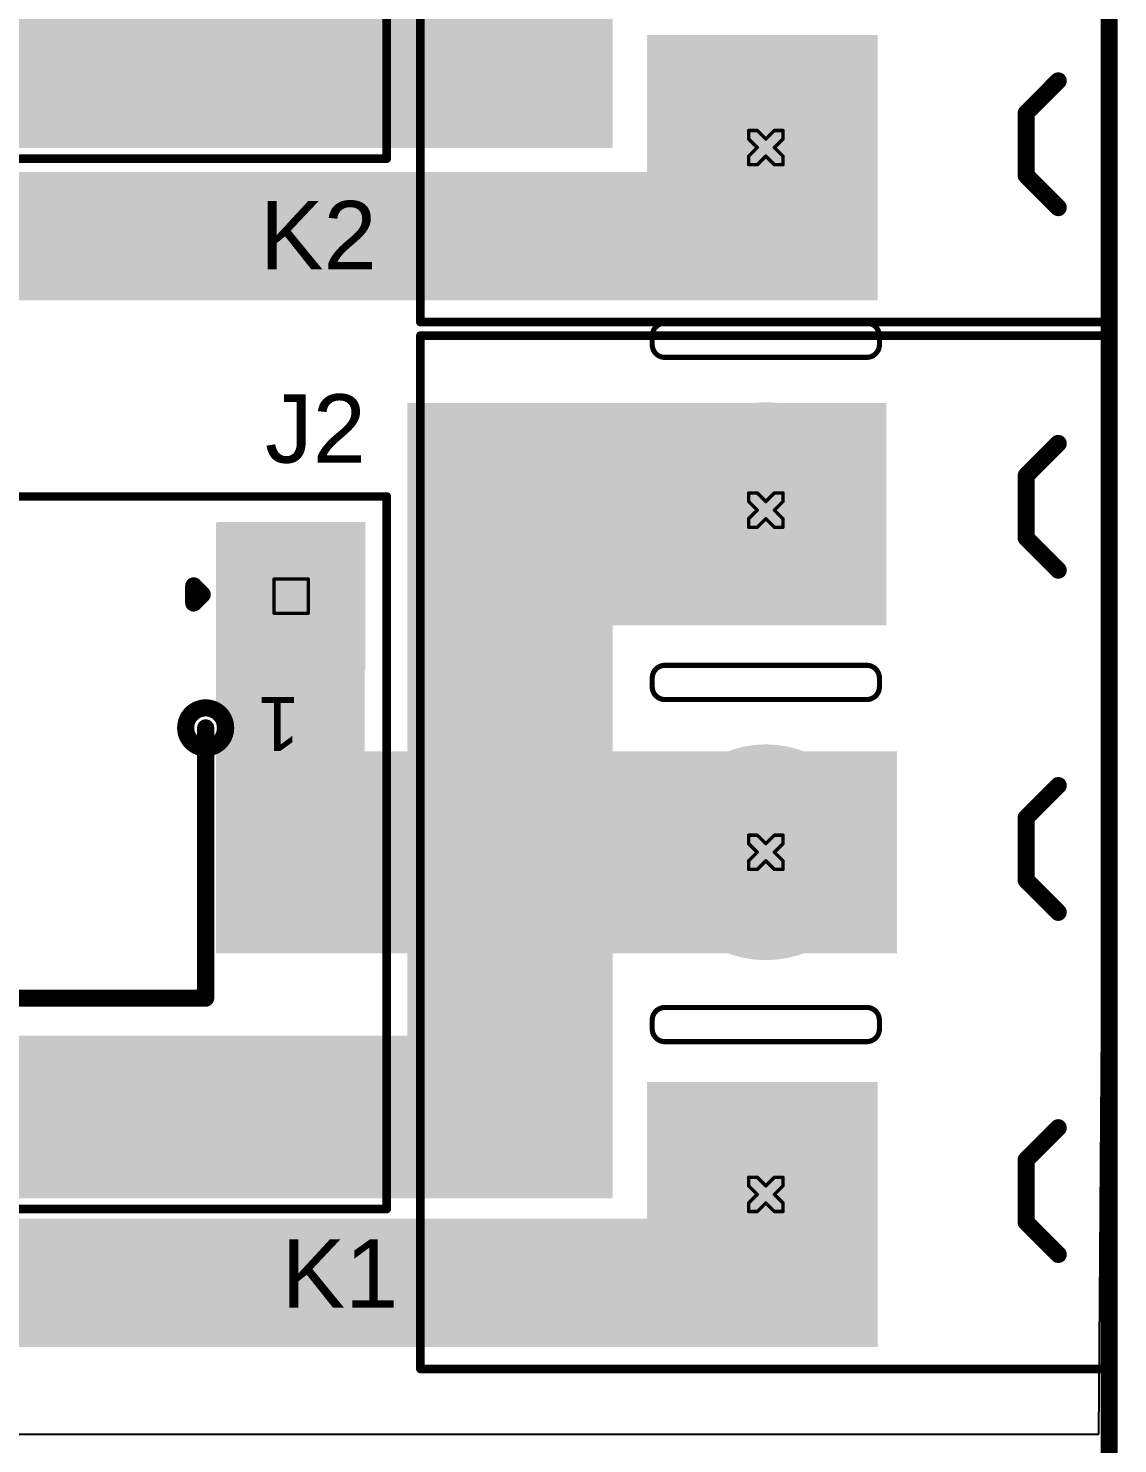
# Model space of a CAD drawing. Header units: inches. Extents: x -18 to 237, y -41 to 211.
# Drawn here: x 60.41 to 76.59, y 18.33 to 39.34 of the extents above; entities that cross this region are included whole.
import ezdxf

# ---------------------------------------------------------------- set-up
doc = ezdxf.new("R2010")
doc.units = ezdxf.units.IN
for name, color, linetype in [('Board Outline', 216, 'Continuous'), ('Bottom Layer', 5, 'Continuous'), ('Bottom Solder', 6, 'Continuous'), ('Drill Drawing', 1, 'Continuous'), ('Keep-Out Layer', 6, 'Continuous'), ('Multi-Layer', 9, 'Continuous'), ('Pad Holes', 156, 'Continuous'), ('Top Layer', 1, 'Continuous'), ('Top Overlay', 2, 'Continuous'), ('Top Solder', 216, 'Continuous')]:
    doc.layers.add(name, color=color, linetype=linetype)
doc.styles.add('Arial', font='', dxfattribs={"height": 0.2})
doc.styles.get('Arial').set_extended_font_data('Arial')

# ---------------------------------------------------------------- blocks, each defined once
blk = doc.blocks.new('DB128L_5_08_3P_BK_S_18')
at = {"layer": 'Bottom Layer'}
blk.add_hatch(color=5, dxfattribs=at).paths.add_polyline_path([(-3.58, 1.5), (-3.58, -1.5), (-6.58, -1.5), (-6.58, 1.5)])
h = blk.add_hatch(color=5, dxfattribs=at)
edge = h.paths.add_edge_path()
edge.add_arc((0, 0), 1.5, 0, 360)
h = blk.add_hatch(color=5, dxfattribs=at)
edge = h.paths.add_edge_path()
edge.add_arc((5.08, 0), 1.5, 0, 360)
at = {"layer": 'Bottom Solder'}
blk.add_hatch(color=6, dxfattribs=at).paths.add_polyline_path([(-3.478, 1.602), (-3.478, -1.602), (-6.682, -1.602), (-6.682, 1.602)])
h = blk.add_hatch(color=6, dxfattribs=at)
edge = h.paths.add_edge_path()
edge.add_arc((0, 0), 1.602, 0, 360)
h = blk.add_hatch(color=6, dxfattribs=at)
edge = h.paths.add_edge_path()
edge.add_arc((5.08, 0), 1.602, 0, 360)
at = {"layer": 'Multi-Layer'}
blk.add_hatch(color=9, dxfattribs=at).paths.add_polyline_path([(-3.58, 1.5), (-3.58, -1.5), (-6.58, -1.5), (-6.58, 1.5)])
h = blk.add_hatch(color=9, dxfattribs=at)
edge = h.paths.add_edge_path()
edge.add_arc((0, 0), 1.5, 0, 360)
h = blk.add_hatch(color=9, dxfattribs=at)
edge = h.paths.add_edge_path()
edge.add_arc((5.08, 0), 1.5, 0, 360)
at = {"layer": 'Pad Holes'}
h = blk.add_hatch(color=7, dxfattribs=at)
edge = h.paths.add_edge_path()
edge.add_arc((-5.08, 0), 0.8, 0, 360)
h = blk.add_hatch(color=7, dxfattribs=at)
edge = h.paths.add_edge_path()
edge.add_arc((0, 0), 0.8, 0, 360)
h = blk.add_hatch(color=7, dxfattribs=at)
edge = h.paths.add_edge_path()
edge.add_arc((5.08, 0), 0.8, 0, 360)
at = {"layer": 'Top Layer'}
blk.add_hatch(color=1, dxfattribs=at).paths.add_polyline_path([(-3.58, 1.5), (-3.58, -1.5), (-6.58, -1.5), (-6.58, 1.5)])
h = blk.add_hatch(color=1, dxfattribs=at)
edge = h.paths.add_edge_path()
edge.add_arc((0, 0), 1.5, 0, 360)
h = blk.add_hatch(color=1, dxfattribs=at)
edge = h.paths.add_edge_path()
edge.add_arc((5.08, 0), 1.5, 0, 360)
at = {"layer": 'Top Solder'}
blk.add_hatch(color=216, dxfattribs=at).paths.add_polyline_path([(-3.478, 1.602), (-3.478, -1.602), (-6.682, -1.602), (-6.682, 1.602)])
h = blk.add_hatch(color=216, dxfattribs=at)
edge = h.paths.add_edge_path()
edge.add_arc((0, 0), 1.602, 0, 360)
h = blk.add_hatch(color=216, dxfattribs=at)
edge = h.paths.add_edge_path()
edge.add_arc((5.08, 0), 1.602, 0, 360)
at = {"layer": 'Top Overlay'}
for points, const_width in [([(-7.671, 5.131), (-7.671, -5.08)], 0.127), ([(-7.671, 5.131), (7.671, 5.131)], 0.127), ([(7.671, 5.131), (7.671, -5.08)], 0.127), ([(-5.494, -3.867), (-5.971, -4.343)], 0.254), ([(-5.494, -3.867), (-4.566, -3.867)], 0.254), ([(-4.566, -3.867), (-4.089, -4.343)], 0.254), ([(-0.414, -3.867), (-0.891, -4.343)], 0.254), ([(-0.414, -3.867), (0.514, -3.867)], 0.254), ([(0.514, -3.867), (0.991, -4.343)], 0.254), ([(4.666, -3.867), (4.189, -4.343)], 0.254), ([(4.666, -3.867), (5.594, -3.867)], 0.254), ([(5.594, -3.867), (6.071, -4.343)], 0.254), ([(-7.671, -5.08), (7.671, -5.08)], 0.127)]:
    blk.add_lwpolyline(points, dxfattribs=dict(at, const_width=const_width))
for points, const_width in [([(-7.703, 5.131, 1), (-7.639, 5.131, 1)], 0.0635), ([(-7.703, 5.131, 1), (-7.639, 5.131, 1)], 0.0635), ([(7.639, 5.131, 1), (7.703, 5.131, 1)], 0.0635), ([(7.639, 5.131, 1), (7.703, 5.131, 1)], 0.0635), ([(-5.558, -3.867, 1), (-5.431, -3.867, 1)], 0.127), ([(-5.558, -3.867, 1), (-5.431, -3.867, 1)], 0.127), ([(-4.63, -3.867, 1), (-4.503, -3.867, 1)], 0.127), ([(-4.63, -3.867, 1), (-4.503, -3.867, 1)], 0.127), ([(-0.478, -3.867, 1), (-0.351, -3.867, 1)], 0.127), ([(-0.478, -3.867, 1), (-0.351, -3.867, 1)], 0.127), ([(0.45, -3.867, 1), (0.577, -3.867, 1)], 0.127), ([(0.45, -3.867, 1), (0.577, -3.867, 1)], 0.127), ([(4.602, -3.867, 1), (4.729, -3.867, 1)], 0.127), ([(4.602, -3.867, 1), (4.729, -3.867, 1)], 0.127), ([(5.53, -3.867, 1), (5.657, -3.867, 1)], 0.127), ([(5.53, -3.867, 1), (5.657, -3.867, 1)], 0.127), ([(-6.035, -4.343, 1), (-5.908, -4.343, 1)], 0.127), ([(-4.153, -4.343, 1), (-4.026, -4.343, 1)], 0.127), ([(-0.955, -4.343, 1), (-0.828, -4.343, 1)], 0.127), ([(0.927, -4.343, 1), (1.054, -4.343, 1)], 0.127), ([(4.125, -4.343, 1), (4.252, -4.343, 1)], 0.127), ([(6.007, -4.343, 1), (6.134, -4.343, 1)], 0.127), ([(-7.703, -5.08, 1), (-7.639, -5.08, 1)], 0.0635), ([(-7.703, -5.08, 1), (-7.639, -5.08, 1)], 0.0635), ([(7.639, -5.08, 1), (7.703, -5.08, 1)], 0.0635), ([(7.639, -5.08, 1), (7.703, -5.08, 1)], 0.0635)]:
    blk.add_lwpolyline(points, format="xyb", close=True, dxfattribs=dict(at, const_width=const_width))
blk = doc.blocks.new('J102K1CS33VDC_20_103')
at = {"layer": 'Bottom Layer'}
h = blk.add_hatch(color=5, dxfattribs=at)
edge = h.paths.add_edge_path()
edge.add_arc((10.16, 7.62), 1, 0, 360)
h = blk.add_hatch(color=5, dxfattribs=at)
edge = h.paths.add_edge_path()
edge.add_arc((12.7, 7.62), 1, 0, 360)
blk.add_hatch(color=5, dxfattribs=at).paths.add_polyline_path([(1, 1), (1, -1), (-1, -1), (-1, 1)])
h = blk.add_hatch(color=5, dxfattribs=at)
edge = h.paths.add_edge_path()
edge.add_arc((10.16, 0), 1, 0, 360)
h = blk.add_hatch(color=5, dxfattribs=at)
edge = h.paths.add_edge_path()
edge.add_arc((12.7, 0), 1, 0, 360)
at = {"layer": 'Bottom Solder'}
h = blk.add_hatch(color=6, dxfattribs=at)
edge = h.paths.add_edge_path()
edge.add_arc((10.16, 7.62), 1.102, 0, 360)
h = blk.add_hatch(color=6, dxfattribs=at)
edge = h.paths.add_edge_path()
edge.add_arc((12.7, 7.62), 1.102, 0, 360)
blk.add_hatch(color=6, dxfattribs=at).paths.add_polyline_path([(1.102, 1.102), (1.102, -1.102), (-1.102, -1.102), (-1.102, 1.102)])
h = blk.add_hatch(color=6, dxfattribs=at)
edge = h.paths.add_edge_path()
edge.add_arc((10.16, 0), 1.102, 0, 360)
h = blk.add_hatch(color=6, dxfattribs=at)
edge = h.paths.add_edge_path()
edge.add_arc((12.7, 0), 1.102, 0, 360)
at = {"layer": 'Multi-Layer'}
h = blk.add_hatch(color=9, dxfattribs=at)
edge = h.paths.add_edge_path()
edge.add_arc((10.16, 7.62), 1, 0, 360)
h = blk.add_hatch(color=9, dxfattribs=at)
edge = h.paths.add_edge_path()
edge.add_arc((12.7, 7.62), 1, 0, 360)
blk.add_hatch(color=9, dxfattribs=at).paths.add_polyline_path([(1, 1), (1, -1), (-1, -1), (-1, 1)])
h = blk.add_hatch(color=9, dxfattribs=at)
edge = h.paths.add_edge_path()
edge.add_arc((10.16, 0), 1, 0, 360)
h = blk.add_hatch(color=9, dxfattribs=at)
edge = h.paths.add_edge_path()
edge.add_arc((12.7, 0), 1, 0, 360)
at = {"layer": 'Pad Holes'}
h = blk.add_hatch(color=7, dxfattribs=at)
edge = h.paths.add_edge_path()
edge.add_arc((10.16, 7.62), 0.51, 0, 360)
h = blk.add_hatch(color=7, dxfattribs=at)
edge = h.paths.add_edge_path()
edge.add_arc((12.7, 7.62), 0.51, 0, 360)
h = blk.add_hatch(color=7, dxfattribs=at)
edge = h.paths.add_edge_path()
edge.add_arc((0, 0), 0.51, 0, 360)
h = blk.add_hatch(color=7, dxfattribs=at)
edge = h.paths.add_edge_path()
edge.add_arc((10.16, 0), 0.51, 0, 360)
h = blk.add_hatch(color=7, dxfattribs=at)
edge = h.paths.add_edge_path()
edge.add_arc((12.7, 0), 0.51, 0, 360)
at = {"layer": 'Top Layer'}
h = blk.add_hatch(color=1, dxfattribs=at)
edge = h.paths.add_edge_path()
edge.add_arc((10.16, 7.62), 1, 0, 360)
h = blk.add_hatch(color=1, dxfattribs=at)
edge = h.paths.add_edge_path()
edge.add_arc((12.7, 7.62), 1, 0, 360)
blk.add_hatch(color=1, dxfattribs=at).paths.add_polyline_path([(1, 1), (1, -1), (-1, -1), (-1, 1)])
h = blk.add_hatch(color=1, dxfattribs=at)
edge = h.paths.add_edge_path()
edge.add_arc((10.16, 0), 1, 0, 360)
h = blk.add_hatch(color=1, dxfattribs=at)
edge = h.paths.add_edge_path()
edge.add_arc((12.7, 0), 1, 0, 360)
at = {"layer": 'Top Solder'}
h = blk.add_hatch(color=216, dxfattribs=at)
edge = h.paths.add_edge_path()
edge.add_arc((10.16, 7.62), 1.102, 0, 360)
h = blk.add_hatch(color=216, dxfattribs=at)
edge = h.paths.add_edge_path()
edge.add_arc((12.7, 7.62), 1.102, 0, 360)
blk.add_hatch(color=216, dxfattribs=at).paths.add_polyline_path([(1.102, 1.102), (1.102, -1.102), (-1.102, -1.102), (-1.102, 1.102)])
h = blk.add_hatch(color=216, dxfattribs=at)
edge = h.paths.add_edge_path()
edge.add_arc((10.16, 0), 1.102, 0, 360)
h = blk.add_hatch(color=216, dxfattribs=at)
edge = h.paths.add_edge_path()
edge.add_arc((12.7, 0), 1.102, 0, 360)
at = {"layer": 'Top Overlay'}
for points, const_width in [([(14.12, 9.1), (-1.42, 9.1)], 0.127), ([(-1.42, 9.1), (-1.42, 3.81)], 0.127), ([(14.12, 9.1), (14.12, 3.81)], 0.127), ([(9.398, 5.969), (1.27, 5.969)], 0.254), ([(1.27, 5.969), (1.27, 1.956)], 0.254), ([(10.465, 4.902), (9.398, 5.969)], 0.254), ([(11.455, 6.121), (9.957, 6.121)], 0.254), ([(9.957, 6.121), (9.957, 5.817)], 0.254), ([(11.455, 6.121), (11.455, 5.461)], 0.254), ([(9.906, 4.547), (9.906, 3.835)], 0.254), ([(12.751, 4.521), (12.751, 3.835)], 0.254), ([(-1.42, 3.81), (-1.42, -1.48)], 0.127), ([(12.751, 3.835), (9.906, 3.835)], 0.254), ([(14.12, 3.81), (14.12, -1.48)], 0.127), ([(12.7, 2.261), (10.16, 2.261)], 0.254), ([(10.16, 2.261), (10.16, 1.753)], 0.254), ([(12.7, 2.261), (12.7, 1.753)], 0.254), ([(1.448, 0.102), (1.321, -0.025)], 0.254), ([(1.448, 0.102), (1.448, -0.152)], 0.254), ([(1.448, -0.152), (1.321, -0.025)], 0.254), ([(14.12, -1.48), (-1.42, -1.48)], 0.127)]:
    blk.add_lwpolyline(points, dxfattribs=dict(at, const_width=const_width))
for points, const_width in [([(-1.452, 9.1, 1), (-1.388, 9.1, 1)], 0.0635), ([(-1.452, 9.1, 1), (-1.388, 9.1, 1)], 0.0635), ([(14.088, 9.1, 1), (14.152, 9.1, 1)], 0.0635), ([(14.088, 9.1, 1), (14.152, 9.1, 1)], 0.0635), ([(1.206, 5.969, 1), (1.333, 5.969, 1)], 0.127), ([(1.206, 5.969, 1), (1.333, 5.969, 1)], 0.127), ([(9.334, 5.969, 1), (9.461, 5.969, 1)], 0.127), ([(9.334, 5.969, 1), (9.461, 5.969, 1)], 0.127), ([(9.893, 6.121, 1), (10.02, 6.121, 1)], 0.127), ([(9.893, 6.121, 1), (10.02, 6.121, 1)], 0.127), ([(11.392, 6.121, 1), (11.519, 6.121, 1)], 0.127), ([(11.392, 6.121, 1), (11.519, 6.121, 1)], 0.127), ([(9.893, 5.817, 1), (10.02, 5.817, 1)], 0.127), ([(11.753, 5.461, 1), (11.158, 5.461, 1)], 0.254), ([(11.095, 5.461, 1), (11.222, 5.461, 1)], 0.127), ([(11.392, 5.461, 1), (11.519, 5.461, 1)], 0.127), ([(11.689, 5.461, 1), (11.816, 5.461, 1)], 0.127), ([(10.203, 4.547, 1), (9.609, 4.547, 1)], 0.254), ([(10.401, 4.902, 1), (10.528, 4.902, 1)], 0.127), ([(13.048, 4.521, 1), (12.454, 4.521, 1)], 0.254), ([(9.545, 4.547, 1), (9.672, 4.547, 1)], 0.127), ([(9.842, 4.547, 1), (9.97, 4.547, 1)], 0.127), ([(10.14, 4.547, 1), (10.267, 4.547, 1)], 0.127), ([(12.39, 4.521, 1), (12.517, 4.521, 1)], 0.127), ([(12.687, 4.521, 1), (12.814, 4.521, 1)], 0.127), ([(12.985, 4.521, 1), (13.112, 4.521, 1)], 0.127), ([(-1.452, 3.81, 1), (-1.388, 3.81, 1)], 0.0635), ([(-1.452, 3.81, 1), (-1.388, 3.81, 1)], 0.0635), ([(9.842, 3.835, 1), (9.97, 3.835, 1)], 0.127), ([(9.842, 3.835, 1), (9.97, 3.835, 1)], 0.127), ([(12.687, 3.835, 1), (12.814, 3.835, 1)], 0.127), ([(12.687, 3.835, 1), (12.814, 3.835, 1)], 0.127), ([(14.088, 3.81, 1), (14.152, 3.81, 1)], 0.0635), ([(14.088, 3.81, 1), (14.152, 3.81, 1)], 0.0635), ([(1.567, 1.956, 1), (0.973, 1.956, 1)], 0.254), ([(10.097, 2.261, 1), (10.223, 2.261, 1)], 0.127), ([(10.097, 2.261, 1), (10.223, 2.261, 1)], 0.127), ([(12.636, 2.261, 1), (12.764, 2.261, 1)], 0.127), ([(12.636, 2.261, 1), (12.764, 2.261, 1)], 0.127), ([(10.457, 1.753, 1), (9.863, 1.753, 1)], 0.254), ([(12.997, 1.753, 1), (12.403, 1.753, 1)], 0.254), ([(0.909, 1.956, 1), (1.036, 1.956, 1)], 0.127), ([(1.206, 1.956, 1), (1.333, 1.956, 1)], 0.127), ([(1.504, 1.956, 1), (1.631, 1.956, 1)], 0.127), ([(9.799, 1.753, 1), (9.926, 1.753, 1)], 0.127), ([(10.097, 1.753, 1), (10.223, 1.753, 1)], 0.127), ([(10.394, 1.753, 1), (10.521, 1.753, 1)], 0.127), ([(12.339, 1.753, 1), (12.466, 1.753, 1)], 0.127), ([(12.636, 1.753, 1), (12.764, 1.753, 1)], 0.127), ([(12.934, 1.753, 1), (13.061, 1.753, 1)], 0.127), ([(1.384, 0.102, 1), (1.511, 0.102, 1)], 0.127), ([(1.384, 0.102, 1), (1.511, 0.102, 1)], 0.127), ([(1.257, -0.025, 1), (1.384, -0.025, 1)], 0.127), ([(1.257, -0.025, 1), (1.384, -0.025, 1)], 0.127), ([(1.384, -0.152, 1), (1.511, -0.152, 1)], 0.127), ([(1.384, -0.152, 1), (1.511, -0.152, 1)], 0.127), ([(-1.452, -1.48, 1), (-1.388, -1.48, 1)], 0.0635), ([(-1.452, -1.48, 1), (-1.388, -1.48, 1)], 0.0635), ([(14.088, -1.48, 1), (14.152, -1.48, 1)], 0.0635), ([(14.088, -1.48, 1), (14.152, -1.48, 1)], 0.0635)]:
    blk.add_lwpolyline(points, format="xyb", close=True, dxfattribs=dict(at, const_width=const_width))
at = {"layer": 'Top Overlay', "style": 'Arial'}
blk.add_text('1', height=0.8, dxfattribs=at).set_placement((-0.127, 1.499))
blk = doc.blocks.new('J102K1CS33VDC_20_104')
at = {"layer": 'Bottom Layer'}
h = blk.add_hatch(color=5, dxfattribs=at)
edge = h.paths.add_edge_path()
edge.add_arc((10.16, 7.62), 1, 0, 360)
h = blk.add_hatch(color=5, dxfattribs=at)
edge = h.paths.add_edge_path()
edge.add_arc((12.7, 7.62), 1, 0, 360)
blk.add_hatch(color=5, dxfattribs=at).paths.add_polyline_path([(1, 1), (1, -1), (-1, -1), (-1, 1)])
h = blk.add_hatch(color=5, dxfattribs=at)
edge = h.paths.add_edge_path()
edge.add_arc((10.16, 0), 1, 0, 360)
h = blk.add_hatch(color=5, dxfattribs=at)
edge = h.paths.add_edge_path()
edge.add_arc((12.7, 0), 1, 0, 360)
at = {"layer": 'Bottom Solder'}
h = blk.add_hatch(color=6, dxfattribs=at)
edge = h.paths.add_edge_path()
edge.add_arc((10.16, 7.62), 1.102, 0, 360)
h = blk.add_hatch(color=6, dxfattribs=at)
edge = h.paths.add_edge_path()
edge.add_arc((12.7, 7.62), 1.102, 0, 360)
blk.add_hatch(color=6, dxfattribs=at).paths.add_polyline_path([(1.102, 1.102), (1.102, -1.102), (-1.102, -1.102), (-1.102, 1.102)])
h = blk.add_hatch(color=6, dxfattribs=at)
edge = h.paths.add_edge_path()
edge.add_arc((10.16, 0), 1.102, 0, 360)
h = blk.add_hatch(color=6, dxfattribs=at)
edge = h.paths.add_edge_path()
edge.add_arc((12.7, 0), 1.102, 0, 360)
at = {"layer": 'Multi-Layer'}
h = blk.add_hatch(color=9, dxfattribs=at)
edge = h.paths.add_edge_path()
edge.add_arc((10.16, 7.62), 1, 0, 360)
h = blk.add_hatch(color=9, dxfattribs=at)
edge = h.paths.add_edge_path()
edge.add_arc((12.7, 7.62), 1, 0, 360)
blk.add_hatch(color=9, dxfattribs=at).paths.add_polyline_path([(1, 1), (1, -1), (-1, -1), (-1, 1)])
h = blk.add_hatch(color=9, dxfattribs=at)
edge = h.paths.add_edge_path()
edge.add_arc((10.16, 0), 1, 0, 360)
h = blk.add_hatch(color=9, dxfattribs=at)
edge = h.paths.add_edge_path()
edge.add_arc((12.7, 0), 1, 0, 360)
at = {"layer": 'Pad Holes'}
h = blk.add_hatch(color=7, dxfattribs=at)
edge = h.paths.add_edge_path()
edge.add_arc((10.16, 7.62), 0.51, 0, 360)
h = blk.add_hatch(color=7, dxfattribs=at)
edge = h.paths.add_edge_path()
edge.add_arc((12.7, 7.62), 0.51, 0, 360)
h = blk.add_hatch(color=7, dxfattribs=at)
edge = h.paths.add_edge_path()
edge.add_arc((0, 0), 0.51, 0, 360)
h = blk.add_hatch(color=7, dxfattribs=at)
edge = h.paths.add_edge_path()
edge.add_arc((10.16, 0), 0.51, 0, 360)
h = blk.add_hatch(color=7, dxfattribs=at)
edge = h.paths.add_edge_path()
edge.add_arc((12.7, 0), 0.51, 0, 360)
at = {"layer": 'Top Layer'}
h = blk.add_hatch(color=1, dxfattribs=at)
edge = h.paths.add_edge_path()
edge.add_arc((10.16, 7.62), 1, 0, 360)
h = blk.add_hatch(color=1, dxfattribs=at)
edge = h.paths.add_edge_path()
edge.add_arc((12.7, 7.62), 1, 0, 360)
blk.add_hatch(color=1, dxfattribs=at).paths.add_polyline_path([(1, 1), (1, -1), (-1, -1), (-1, 1)])
h = blk.add_hatch(color=1, dxfattribs=at)
edge = h.paths.add_edge_path()
edge.add_arc((10.16, 0), 1, 0, 360)
h = blk.add_hatch(color=1, dxfattribs=at)
edge = h.paths.add_edge_path()
edge.add_arc((12.7, 0), 1, 0, 360)
at = {"layer": 'Top Solder'}
h = blk.add_hatch(color=216, dxfattribs=at)
edge = h.paths.add_edge_path()
edge.add_arc((10.16, 7.62), 1.102, 0, 360)
h = blk.add_hatch(color=216, dxfattribs=at)
edge = h.paths.add_edge_path()
edge.add_arc((12.7, 7.62), 1.102, 0, 360)
blk.add_hatch(color=216, dxfattribs=at).paths.add_polyline_path([(1.102, 1.102), (1.102, -1.102), (-1.102, -1.102), (-1.102, 1.102)])
h = blk.add_hatch(color=216, dxfattribs=at)
edge = h.paths.add_edge_path()
edge.add_arc((10.16, 0), 1.102, 0, 360)
h = blk.add_hatch(color=216, dxfattribs=at)
edge = h.paths.add_edge_path()
edge.add_arc((12.7, 0), 1.102, 0, 360)
at = {"layer": 'Top Overlay'}
for points, const_width in [([(-1.42, 9.1), (-1.42, 3.81)], 0.127), ([(14.12, 9.1), (-1.42, 9.1)], 0.127), ([(14.12, 9.1), (14.12, 3.81)], 0.127), ([(1.27, 5.969), (1.27, 1.956)], 0.254), ([(9.398, 5.969), (1.27, 5.969)], 0.254), ([(10.465, 4.902), (9.398, 5.969)], 0.254), ([(9.957, 6.121), (9.957, 5.817)], 0.254), ([(11.455, 6.121), (9.957, 6.121)], 0.254), ([(11.455, 6.121), (11.455, 5.461)], 0.254), ([(9.906, 4.547), (9.906, 3.835)], 0.254), ([(12.751, 4.521), (12.751, 3.835)], 0.254), ([(-1.42, 3.81), (-1.42, -1.48)], 0.127), ([(12.751, 3.835), (9.906, 3.835)], 0.254), ([(14.12, 3.81), (14.12, -1.48)], 0.127), ([(10.16, 2.261), (10.16, 1.753)], 0.254), ([(12.7, 2.261), (10.16, 2.261)], 0.254), ([(12.7, 2.261), (12.7, 1.753)], 0.254), ([(1.448, 0.102), (1.321, -0.025)], 0.254), ([(1.448, 0.102), (1.448, -0.152)], 0.254), ([(1.448, -0.152), (1.321, -0.025)], 0.254), ([(14.12, -1.48), (-1.42, -1.48)], 0.127)]:
    blk.add_lwpolyline(points, dxfattribs=dict(at, const_width=const_width))
for points, const_width in [([(-1.452, 9.1, 1), (-1.388, 9.1, 1)], 0.0635), ([(-1.452, 9.1, 1), (-1.388, 9.1, 1)], 0.0635), ([(14.088, 9.1, 1), (14.152, 9.1, 1)], 0.0635), ([(14.088, 9.1, 1), (14.152, 9.1, 1)], 0.0635), ([(1.206, 5.969, 1), (1.333, 5.969, 1)], 0.127), ([(1.206, 5.969, 1), (1.333, 5.969, 1)], 0.127), ([(9.334, 5.969, 1), (9.461, 5.969, 1)], 0.127), ([(9.334, 5.969, 1), (9.461, 5.969, 1)], 0.127), ([(9.893, 6.121, 1), (10.02, 6.121, 1)], 0.127), ([(9.893, 6.121, 1), (10.02, 6.121, 1)], 0.127), ([(11.392, 6.121, 1), (11.519, 6.121, 1)], 0.127), ([(11.392, 6.121, 1), (11.519, 6.121, 1)], 0.127), ([(9.893, 5.817, 1), (10.02, 5.817, 1)], 0.127), ([(11.753, 5.461, 1), (11.158, 5.461, 1)], 0.254), ([(11.095, 5.461, 1), (11.222, 5.461, 1)], 0.127), ([(11.392, 5.461, 1), (11.519, 5.461, 1)], 0.127), ([(11.689, 5.461, 1), (11.816, 5.461, 1)], 0.127), ([(10.203, 4.547, 1), (9.609, 4.547, 1)], 0.254), ([(10.401, 4.902, 1), (10.528, 4.902, 1)], 0.127), ([(13.048, 4.521, 1), (12.454, 4.521, 1)], 0.254), ([(9.545, 4.547, 1), (9.672, 4.547, 1)], 0.127), ([(9.842, 4.547, 1), (9.97, 4.547, 1)], 0.127), ([(10.14, 4.547, 1), (10.267, 4.547, 1)], 0.127), ([(12.39, 4.521, 1), (12.517, 4.521, 1)], 0.127), ([(12.687, 4.521, 1), (12.814, 4.521, 1)], 0.127), ([(12.985, 4.521, 1), (13.112, 4.521, 1)], 0.127), ([(-1.452, 3.81, 1), (-1.388, 3.81, 1)], 0.0635), ([(-1.452, 3.81, 1), (-1.388, 3.81, 1)], 0.0635), ([(9.842, 3.835, 1), (9.97, 3.835, 1)], 0.127), ([(9.842, 3.835, 1), (9.97, 3.835, 1)], 0.127), ([(12.687, 3.835, 1), (12.814, 3.835, 1)], 0.127), ([(12.687, 3.835, 1), (12.814, 3.835, 1)], 0.127), ([(14.088, 3.81, 1), (14.152, 3.81, 1)], 0.0635), ([(14.088, 3.81, 1), (14.152, 3.81, 1)], 0.0635), ([(1.567, 1.956, 1), (0.973, 1.956, 1)], 0.254), ([(10.097, 2.261, 1), (10.223, 2.261, 1)], 0.127), ([(10.097, 2.261, 1), (10.223, 2.261, 1)], 0.127), ([(12.636, 2.261, 1), (12.764, 2.261, 1)], 0.127), ([(12.636, 2.261, 1), (12.764, 2.261, 1)], 0.127), ([(10.457, 1.753, 1), (9.863, 1.753, 1)], 0.254), ([(12.997, 1.753, 1), (12.403, 1.753, 1)], 0.254), ([(0.909, 1.956, 1), (1.036, 1.956, 1)], 0.127), ([(1.206, 1.956, 1), (1.333, 1.956, 1)], 0.127), ([(1.504, 1.956, 1), (1.631, 1.956, 1)], 0.127), ([(9.799, 1.753, 1), (9.926, 1.753, 1)], 0.127), ([(10.097, 1.753, 1), (10.223, 1.753, 1)], 0.127), ([(10.394, 1.753, 1), (10.521, 1.753, 1)], 0.127), ([(12.339, 1.753, 1), (12.466, 1.753, 1)], 0.127), ([(12.636, 1.753, 1), (12.764, 1.753, 1)], 0.127), ([(12.934, 1.753, 1), (13.061, 1.753, 1)], 0.127), ([(1.384, 0.102, 1), (1.511, 0.102, 1)], 0.127), ([(1.384, 0.102, 1), (1.511, 0.102, 1)], 0.127), ([(1.257, -0.025, 1), (1.384, -0.025, 1)], 0.127), ([(1.257, -0.025, 1), (1.384, -0.025, 1)], 0.127), ([(1.384, -0.152, 1), (1.511, -0.152, 1)], 0.127), ([(1.384, -0.152, 1), (1.511, -0.152, 1)], 0.127), ([(-1.452, -1.48, 1), (-1.388, -1.48, 1)], 0.0635), ([(-1.452, -1.48, 1), (-1.388, -1.48, 1)], 0.0635), ([(14.088, -1.48, 1), (14.152, -1.48, 1)], 0.0635), ([(14.088, -1.48, 1), (14.152, -1.48, 1)], 0.0635)]:
    blk.add_lwpolyline(points, format="xyb", close=True, dxfattribs=dict(at, const_width=const_width))
at = {"layer": 'Top Overlay', "style": 'Arial'}
blk.add_text('1', height=0.8, dxfattribs=at).set_placement((-0.127, 1.499))
blk = doc.blocks.new('DB128L_5_08_3P_BK_S_109')
at = {"layer": 'Bottom Layer'}
blk.add_hatch(color=5, dxfattribs=at).paths.add_polyline_path([(-3.58, 1.5), (-3.58, -1.5), (-6.58, -1.5), (-6.58, 1.5)])
h = blk.add_hatch(color=5, dxfattribs=at)
edge = h.paths.add_edge_path()
edge.add_arc((0, 0), 1.5, 0, 360)
h = blk.add_hatch(color=5, dxfattribs=at)
edge = h.paths.add_edge_path()
edge.add_arc((5.08, 0), 1.5, 0, 360)
at = {"layer": 'Bottom Solder'}
blk.add_hatch(color=6, dxfattribs=at).paths.add_polyline_path([(-3.478, 1.602), (-3.478, -1.602), (-6.682, -1.602), (-6.682, 1.602)])
h = blk.add_hatch(color=6, dxfattribs=at)
edge = h.paths.add_edge_path()
edge.add_arc((0, 0), 1.602, 0, 360)
h = blk.add_hatch(color=6, dxfattribs=at)
edge = h.paths.add_edge_path()
edge.add_arc((5.08, 0), 1.602, 0, 360)
at = {"layer": 'Multi-Layer'}
blk.add_hatch(color=9, dxfattribs=at).paths.add_polyline_path([(-3.58, 1.5), (-3.58, -1.5), (-6.58, -1.5), (-6.58, 1.5)])
h = blk.add_hatch(color=9, dxfattribs=at)
edge = h.paths.add_edge_path()
edge.add_arc((0, 0), 1.5, 0, 360)
h = blk.add_hatch(color=9, dxfattribs=at)
edge = h.paths.add_edge_path()
edge.add_arc((5.08, 0), 1.5, 0, 360)
at = {"layer": 'Pad Holes'}
h = blk.add_hatch(color=7, dxfattribs=at)
edge = h.paths.add_edge_path()
edge.add_arc((-5.08, 0), 0.8, 0, 360)
h = blk.add_hatch(color=7, dxfattribs=at)
edge = h.paths.add_edge_path()
edge.add_arc((0, 0), 0.8, 0, 360)
h = blk.add_hatch(color=7, dxfattribs=at)
edge = h.paths.add_edge_path()
edge.add_arc((5.08, 0), 0.8, 0, 360)
at = {"layer": 'Top Layer'}
blk.add_hatch(color=1, dxfattribs=at).paths.add_polyline_path([(-3.58, 1.5), (-3.58, -1.5), (-6.58, -1.5), (-6.58, 1.5)])
h = blk.add_hatch(color=1, dxfattribs=at)
edge = h.paths.add_edge_path()
edge.add_arc((0, 0), 1.5, 0, 360)
h = blk.add_hatch(color=1, dxfattribs=at)
edge = h.paths.add_edge_path()
edge.add_arc((5.08, 0), 1.5, 0, 360)
at = {"layer": 'Top Solder'}
blk.add_hatch(color=216, dxfattribs=at).paths.add_polyline_path([(-3.478, 1.602), (-3.478, -1.602), (-6.682, -1.602), (-6.682, 1.602)])
h = blk.add_hatch(color=216, dxfattribs=at)
edge = h.paths.add_edge_path()
edge.add_arc((0, 0), 1.602, 0, 360)
h = blk.add_hatch(color=216, dxfattribs=at)
edge = h.paths.add_edge_path()
edge.add_arc((5.08, 0), 1.602, 0, 360)
at = {"layer": 'Top Overlay'}
for points, const_width in [([(-7.671, 5.131), (-7.671, -5.08)], 0.127), ([(-7.671, 5.131), (7.671, 5.131)], 0.127), ([(7.671, 5.131), (7.671, -5.08)], 0.127), ([(-5.494, -3.867), (-5.971, -4.343)], 0.254), ([(-5.494, -3.867), (-4.566, -3.867)], 0.254), ([(-4.566, -3.867), (-4.089, -4.343)], 0.254), ([(-0.414, -3.867), (-0.891, -4.343)], 0.254), ([(-0.414, -3.867), (0.514, -3.867)], 0.254), ([(0.514, -3.867), (0.991, -4.343)], 0.254), ([(4.666, -3.867), (4.189, -4.343)], 0.254), ([(4.666, -3.867), (5.594, -3.867)], 0.254), ([(5.594, -3.867), (6.071, -4.343)], 0.254), ([(-7.671, -5.08), (7.671, -5.08)], 0.127)]:
    blk.add_lwpolyline(points, dxfattribs=dict(at, const_width=const_width))
for points, const_width in [([(-7.703, 5.131, 1), (-7.639, 5.131, 1)], 0.0635), ([(-7.703, 5.131, 1), (-7.639, 5.131, 1)], 0.0635), ([(7.639, 5.131, 1), (7.703, 5.131, 1)], 0.0635), ([(7.639, 5.131, 1), (7.703, 5.131, 1)], 0.0635), ([(-5.558, -3.867, 1), (-5.431, -3.867, 1)], 0.127), ([(-5.558, -3.867, 1), (-5.431, -3.867, 1)], 0.127), ([(-4.63, -3.867, 1), (-4.503, -3.867, 1)], 0.127), ([(-4.63, -3.867, 1), (-4.503, -3.867, 1)], 0.127), ([(-0.478, -3.867, 1), (-0.351, -3.867, 1)], 0.127), ([(-0.478, -3.867, 1), (-0.351, -3.867, 1)], 0.127), ([(0.45, -3.867, 1), (0.577, -3.867, 1)], 0.127), ([(0.45, -3.867, 1), (0.577, -3.867, 1)], 0.127), ([(4.602, -3.867, 1), (4.729, -3.867, 1)], 0.127), ([(4.602, -3.867, 1), (4.729, -3.867, 1)], 0.127), ([(5.53, -3.867, 1), (5.657, -3.867, 1)], 0.127), ([(5.53, -3.867, 1), (5.657, -3.867, 1)], 0.127), ([(-6.035, -4.343, 1), (-5.908, -4.343, 1)], 0.127), ([(-4.153, -4.343, 1), (-4.026, -4.343, 1)], 0.127), ([(-0.955, -4.343, 1), (-0.828, -4.343, 1)], 0.127), ([(0.927, -4.343, 1), (1.054, -4.343, 1)], 0.127), ([(4.125, -4.343, 1), (4.252, -4.343, 1)], 0.127), ([(6.007, -4.343, 1), (6.134, -4.343, 1)], 0.127), ([(-7.703, -5.08, 1), (-7.639, -5.08, 1)], 0.0635), ([(-7.703, -5.08, 1), (-7.639, -5.08, 1)], 0.0635), ([(7.639, -5.08, 1), (7.703, -5.08, 1)], 0.0635), ([(7.639, -5.08, 1), (7.703, -5.08, 1)], 0.0635)]:
    blk.add_lwpolyline(points, format="xyb", close=True, dxfattribs=dict(at, const_width=const_width))

msp = doc.modelspace()

# ---------------------------------------------------------------- hatches: boundary and pattern name
at = {"layer": 'Bottom Layer'}
for points in [[(66.091, 37.567), (69.088, 37.567), (69.088, 48.006), (66.091, 48.006)], [(53.12, 37.567), (69.088, 37.567), (69.088, 39.98), (53.12, 39.98)], [(66.04, 30.48), (73.152, 30.48), (73.152, 33.782), (66.04, 33.782)], [(66.04, 21.971), (69.088, 21.971), (69.088, 33.782), (66.04, 33.782)], [(53.12, 21.971), (69.088, 21.971), (69.088, 24.384), (53.12, 24.384)]]:
    msp.add_hatch(color=5, dxfattribs=at).paths.add_polyline_path(points)
at = {"layer": 'Top Layer'}
for points in [[(69.596, 35.306), (73.025, 35.306), (73.025, 39.243), (69.596, 39.243)], [(50.546, 35.306), (73.025, 35.306), (73.025, 37.211), (50.546, 37.211)], [(63.195, 25.609), (65.405, 25.609), (65.405, 32.004), (63.195, 32.004)], [(63.333, 25.609), (73.311, 25.609), (73.311, 28.609), (63.333, 28.609)], [(69.596, 19.763), (73.025, 19.763), (73.025, 23.7), (69.596, 23.7)], [(50.546, 19.763), (73.025, 19.763), (73.025, 21.668), (50.546, 21.668)]]:
    msp.add_hatch(color=1, dxfattribs=at).paths.add_polyline_path(points)

# ---------------------------------------------------------------- linework, layer by layer
at = {"layer": 'Board Outline'}
for points, const_width in [([(76.462, 90.693), (76.462, -3.476)], 0.254), ([(69.864, 34.965), (72.861, 34.965)], 0.0762), ([(69.676, 34.645), (69.676, 34.776)], 0.0762), ([(73.05, 34.645), (73.05, 34.776)], 0.0762), ([(69.864, 34.457), (72.861, 34.457)], 0.0762), ([(69.864, 29.885), (72.861, 29.885)], 0.0762), ([(69.676, 29.565), (69.676, 29.696)], 0.0762), ([(73.05, 29.565), (73.05, 29.696)], 0.0762), ([(69.864, 29.377), (72.861, 29.377)], 0.0762), ([(69.864, 24.805), (72.861, 24.805)], 0.0762), ([(69.676, 24.485), (69.676, 24.616)], 0.0762), ([(73.05, 24.485), (73.05, 24.616)], 0.0762), ([(69.864, 24.297), (72.861, 24.297)], 0.0762)]:
    msp.add_lwpolyline(points, dxfattribs=dict(at, const_width=const_width))
at = {"layer": 'Board Outline', "const_width": 0.0762}
for points in [[(69.676, 34.776, -0.414214), (69.864, 34.965)], [(72.861, 34.965, -0.414214), (73.05, 34.776)], [(69.864, 34.457, -0.414214), (69.676, 34.645)], [(73.05, 34.645, -0.414214), (72.861, 34.457)], [(69.676, 29.696, -0.414214), (69.864, 29.885)], [(72.861, 29.885, -0.414214), (73.05, 29.696)], [(69.864, 29.377, -0.414214), (69.676, 29.565)], [(73.05, 29.565, -0.414214), (72.861, 29.377)], [(69.676, 24.616, -0.414214), (69.864, 24.805)], [(72.861, 24.805, -0.414214), (73.05, 24.616)], [(69.864, 24.297, -0.414214), (69.676, 24.485)], [(73.05, 24.485, -0.414214), (72.861, 24.297)]]:
    msp.add_lwpolyline(points, format="xyb", dxfattribs=at)
at = {"layer": 'Board Outline', "const_width": 0.0381}
for points in [[(69.845, 34.965, 1), (69.883, 34.965, 1)], [(69.845, 34.965, 1), (69.883, 34.965, 1)], [(72.842, 34.965, 1), (72.88, 34.965, 1)], [(72.842, 34.965, 1), (72.88, 34.965, 1)], [(69.657, 34.776, 1), (69.695, 34.776, 1)], [(69.657, 34.776, 1), (69.695, 34.776, 1)], [(69.657, 34.645, 1), (69.695, 34.645, 1)], [(69.657, 34.645, 1), (69.695, 34.645, 1)], [(73.031, 34.776, 1), (73.069, 34.776, 1)], [(73.031, 34.776, 1), (73.069, 34.776, 1)], [(73.031, 34.645, 1), (73.069, 34.645, 1)], [(73.031, 34.645, 1), (73.069, 34.645, 1)], [(69.845, 34.457, 1), (69.883, 34.457, 1)], [(69.845, 34.457, 1), (69.883, 34.457, 1)], [(72.842, 34.457, 1), (72.88, 34.457, 1)], [(72.842, 34.457, 1), (72.88, 34.457, 1)], [(69.845, 29.885, 1), (69.883, 29.885, 1)], [(69.845, 29.885, 1), (69.883, 29.885, 1)], [(72.842, 29.885, 1), (72.88, 29.885, 1)], [(72.842, 29.885, 1), (72.88, 29.885, 1)], [(69.657, 29.696, 1), (69.695, 29.696, 1)], [(69.657, 29.696, 1), (69.695, 29.696, 1)], [(73.031, 29.696, 1), (73.069, 29.696, 1)], [(73.031, 29.696, 1), (73.069, 29.696, 1)], [(69.657, 29.565, 1), (69.695, 29.565, 1)], [(69.657, 29.565, 1), (69.695, 29.565, 1)], [(73.031, 29.565, 1), (73.069, 29.565, 1)], [(73.031, 29.565, 1), (73.069, 29.565, 1)], [(69.845, 29.377, 1), (69.883, 29.377, 1)], [(69.845, 29.377, 1), (69.883, 29.377, 1)], [(72.842, 29.377, 1), (72.88, 29.377, 1)], [(72.842, 29.377, 1), (72.88, 29.377, 1)], [(69.845, 24.805, 1), (69.883, 24.805, 1)], [(69.845, 24.805, 1), (69.883, 24.805, 1)], [(72.842, 24.805, 1), (72.88, 24.805, 1)], [(72.842, 24.805, 1), (72.88, 24.805, 1)], [(69.657, 24.616, 1), (69.695, 24.616, 1)], [(69.657, 24.616, 1), (69.695, 24.616, 1)], [(73.031, 24.616, 1), (73.069, 24.616, 1)], [(73.031, 24.616, 1), (73.069, 24.616, 1)], [(69.657, 24.485, 1), (69.695, 24.485, 1)], [(69.657, 24.485, 1), (69.695, 24.485, 1)], [(73.031, 24.485, 1), (73.069, 24.485, 1)], [(73.031, 24.485, 1), (73.069, 24.485, 1)], [(69.845, 24.297, 1), (69.883, 24.297, 1)], [(69.845, 24.297, 1), (69.883, 24.297, 1)], [(72.842, 24.297, 1), (72.88, 24.297, 1)], [(72.842, 24.297, 1), (72.88, 24.297, 1)]]:
    msp.add_lwpolyline(points, format="xyb", close=True, dxfattribs=at)
at = {"layer": 'Drill Drawing', "const_width": 0.0508}
for points in [[(71.109, 37.699), (71.109, 37.826)], [(71.109, 37.826), (71.236, 37.826)], [(71.236, 37.826), (71.363, 37.699)], [(71.363, 37.699), (71.49, 37.826)], [(71.49, 37.826), (71.617, 37.826)], [(71.617, 37.699), (71.617, 37.826)], [(71.109, 37.699), (71.236, 37.572)], [(71.49, 37.572), (71.617, 37.699)], [(71.109, 37.445), (71.236, 37.572)], [(71.109, 37.318), (71.109, 37.445)], [(71.236, 37.318), (71.363, 37.445)], [(71.363, 37.445), (71.49, 37.318)], [(71.49, 37.572), (71.617, 37.445)], [(71.617, 37.318), (71.617, 37.445)], [(71.109, 37.318), (71.236, 37.318)], [(71.49, 37.318), (71.617, 37.318)], [(71.109, 32.316), (71.109, 32.443)], [(71.109, 32.443), (71.236, 32.443)], [(71.236, 32.443), (71.363, 32.316)], [(71.363, 32.316), (71.49, 32.443)], [(71.49, 32.443), (71.617, 32.443)], [(71.617, 32.316), (71.617, 32.443)], [(71.109, 32.316), (71.236, 32.189)], [(71.109, 32.062), (71.236, 32.189)], [(71.49, 32.189), (71.617, 32.316)], [(71.49, 32.189), (71.617, 32.062)], [(71.109, 31.935), (71.109, 32.062)], [(71.109, 31.935), (71.236, 31.935)], [(71.236, 31.935), (71.363, 32.062)], [(71.363, 32.062), (71.49, 31.935)], [(71.49, 31.935), (71.617, 31.935)], [(71.617, 31.935), (71.617, 32.062)], [(64.059, 31.166), (64.567, 31.166)], [(64.059, 30.658), (64.059, 31.166)], [(64.567, 30.658), (64.567, 31.166)], [(64.059, 30.658), (64.567, 30.658)], [(71.109, 27.236), (71.109, 27.363)], [(71.109, 27.363), (71.236, 27.363)], [(71.236, 27.363), (71.363, 27.236)], [(71.363, 27.236), (71.49, 27.363)], [(71.49, 27.363), (71.617, 27.363)], [(71.617, 27.236), (71.617, 27.363)], [(71.109, 27.236), (71.236, 27.109)], [(71.109, 26.982), (71.236, 27.109)], [(71.49, 27.109), (71.617, 27.236)], [(71.49, 27.109), (71.617, 26.982)], [(71.109, 26.855), (71.109, 26.982)], [(71.236, 26.855), (71.363, 26.982)], [(71.363, 26.982), (71.49, 26.855)], [(71.617, 26.855), (71.617, 26.982)], [(71.109, 26.855), (71.236, 26.855)], [(71.49, 26.855), (71.617, 26.855)], [(71.109, 22.156), (71.109, 22.283)], [(71.109, 22.283), (71.236, 22.283)], [(71.236, 22.283), (71.363, 22.156)], [(71.363, 22.156), (71.49, 22.283)], [(71.49, 22.283), (71.617, 22.283)], [(71.617, 22.156), (71.617, 22.283)], [(71.109, 22.156), (71.236, 22.029)], [(71.49, 22.029), (71.617, 22.156)], [(71.109, 21.902), (71.236, 22.029)], [(71.109, 21.775), (71.109, 21.902)], [(71.236, 21.775), (71.363, 21.902)], [(71.363, 21.902), (71.49, 21.775)], [(71.49, 22.029), (71.617, 21.902)], [(71.617, 21.775), (71.617, 21.902)], [(71.109, 21.775), (71.236, 21.775)], [(71.49, 21.775), (71.617, 21.775)]]:
    msp.add_lwpolyline(points, dxfattribs=at)
at = {"layer": 'Drill Drawing', "const_width": 0.0254}
for points in [[(71.096, 37.826, 1), (71.122, 37.826, 1)], [(71.096, 37.826, 1), (71.122, 37.826, 1)], [(71.223, 37.826, 1), (71.249, 37.826, 1)], [(71.223, 37.826, 1), (71.249, 37.826, 1)], [(71.477, 37.826, 1), (71.503, 37.826, 1)], [(71.477, 37.826, 1), (71.503, 37.826, 1)], [(71.604, 37.826, 1), (71.63, 37.826, 1)], [(71.604, 37.826, 1), (71.63, 37.826, 1)], [(71.096, 37.699, 1), (71.122, 37.699, 1)], [(71.096, 37.699, 1), (71.122, 37.699, 1)], [(71.35, 37.699, 1), (71.376, 37.699, 1)], [(71.35, 37.699, 1), (71.376, 37.699, 1)], [(71.604, 37.699, 1), (71.63, 37.699, 1)], [(71.604, 37.699, 1), (71.63, 37.699, 1)], [(71.096, 37.445, 1), (71.122, 37.445, 1)], [(71.096, 37.445, 1), (71.122, 37.445, 1)], [(71.223, 37.572, 1), (71.249, 37.572, 1)], [(71.223, 37.572, 1), (71.249, 37.572, 1)], [(71.35, 37.445, 1), (71.376, 37.445, 1)], [(71.35, 37.445, 1), (71.376, 37.445, 1)], [(71.477, 37.572, 1), (71.503, 37.572, 1)], [(71.477, 37.572, 1), (71.503, 37.572, 1)], [(71.604, 37.445, 1), (71.63, 37.445, 1)], [(71.604, 37.445, 1), (71.63, 37.445, 1)], [(71.096, 37.318, 1), (71.122, 37.318, 1)], [(71.096, 37.318, 1), (71.122, 37.318, 1)], [(71.223, 37.318, 1), (71.249, 37.318, 1)], [(71.223, 37.318, 1), (71.249, 37.318, 1)], [(71.477, 37.318, 1), (71.503, 37.318, 1)], [(71.477, 37.318, 1), (71.503, 37.318, 1)], [(71.604, 37.318, 1), (71.63, 37.318, 1)], [(71.604, 37.318, 1), (71.63, 37.318, 1)], [(71.096, 32.443, 1), (71.122, 32.443, 1)], [(71.096, 32.443, 1), (71.122, 32.443, 1)], [(71.223, 32.443, 1), (71.249, 32.443, 1)], [(71.223, 32.443, 1), (71.249, 32.443, 1)], [(71.477, 32.443, 1), (71.503, 32.443, 1)], [(71.477, 32.443, 1), (71.503, 32.443, 1)], [(71.604, 32.443, 1), (71.63, 32.443, 1)], [(71.604, 32.443, 1), (71.63, 32.443, 1)], [(71.096, 32.316, 1), (71.122, 32.316, 1)], [(71.096, 32.316, 1), (71.122, 32.316, 1)], [(71.223, 32.189, 1), (71.249, 32.189, 1)], [(71.223, 32.189, 1), (71.249, 32.189, 1)], [(71.35, 32.316, 1), (71.376, 32.316, 1)], [(71.35, 32.316, 1), (71.376, 32.316, 1)], [(71.477, 32.189, 1), (71.503, 32.189, 1)], [(71.477, 32.189, 1), (71.503, 32.189, 1)], [(71.604, 32.316, 1), (71.63, 32.316, 1)], [(71.604, 32.316, 1), (71.63, 32.316, 1)], [(71.096, 32.062, 1), (71.122, 32.062, 1)], [(71.096, 32.062, 1), (71.122, 32.062, 1)], [(71.096, 31.935, 1), (71.122, 31.935, 1)], [(71.096, 31.935, 1), (71.122, 31.935, 1)], [(71.223, 31.935, 1), (71.249, 31.935, 1)], [(71.223, 31.935, 1), (71.249, 31.935, 1)], [(71.35, 32.062, 1), (71.376, 32.062, 1)], [(71.35, 32.062, 1), (71.376, 32.062, 1)], [(71.477, 31.935, 1), (71.503, 31.935, 1)], [(71.477, 31.935, 1), (71.503, 31.935, 1)], [(71.604, 32.062, 1), (71.63, 32.062, 1)], [(71.604, 32.062, 1), (71.63, 32.062, 1)], [(71.604, 31.935, 1), (71.63, 31.935, 1)], [(71.604, 31.935, 1), (71.63, 31.935, 1)], [(64.046, 31.166, 1), (64.072, 31.166, 1)], [(64.046, 31.166, 1), (64.072, 31.166, 1)], [(64.554, 31.166, 1), (64.579, 31.166, 1)], [(64.554, 31.166, 1), (64.579, 31.166, 1)], [(64.046, 30.658, 1), (64.072, 30.658, 1)], [(64.046, 30.658, 1), (64.072, 30.658, 1)], [(64.554, 30.658, 1), (64.579, 30.658, 1)], [(64.554, 30.658, 1), (64.579, 30.658, 1)], [(71.096, 27.363, 1), (71.122, 27.363, 1)], [(71.096, 27.363, 1), (71.122, 27.363, 1)], [(71.223, 27.363, 1), (71.249, 27.363, 1)], [(71.223, 27.363, 1), (71.249, 27.363, 1)], [(71.477, 27.363, 1), (71.503, 27.363, 1)], [(71.477, 27.363, 1), (71.503, 27.363, 1)], [(71.604, 27.363, 1), (71.63, 27.363, 1)], [(71.604, 27.363, 1), (71.63, 27.363, 1)], [(71.096, 27.236, 1), (71.122, 27.236, 1)], [(71.096, 27.236, 1), (71.122, 27.236, 1)], [(71.223, 27.109, 1), (71.249, 27.109, 1)], [(71.223, 27.109, 1), (71.249, 27.109, 1)], [(71.35, 27.236, 1), (71.376, 27.236, 1)], [(71.35, 27.236, 1), (71.376, 27.236, 1)], [(71.477, 27.109, 1), (71.503, 27.109, 1)], [(71.477, 27.109, 1), (71.503, 27.109, 1)], [(71.604, 27.236, 1), (71.63, 27.236, 1)], [(71.604, 27.236, 1), (71.63, 27.236, 1)], [(71.096, 26.982, 1), (71.122, 26.982, 1)], [(71.096, 26.982, 1), (71.122, 26.982, 1)], [(71.35, 26.982, 1), (71.376, 26.982, 1)], [(71.35, 26.982, 1), (71.376, 26.982, 1)], [(71.604, 26.982, 1), (71.63, 26.982, 1)], [(71.604, 26.982, 1), (71.63, 26.982, 1)], [(71.096, 26.855, 1), (71.122, 26.855, 1)], [(71.096, 26.855, 1), (71.122, 26.855, 1)], [(71.223, 26.855, 1), (71.249, 26.855, 1)], [(71.223, 26.855, 1), (71.249, 26.855, 1)], [(71.477, 26.855, 1), (71.503, 26.855, 1)], [(71.477, 26.855, 1), (71.503, 26.855, 1)], [(71.604, 26.855, 1), (71.63, 26.855, 1)], [(71.604, 26.855, 1), (71.63, 26.855, 1)], [(71.096, 22.283, 1), (71.122, 22.283, 1)], [(71.096, 22.283, 1), (71.122, 22.283, 1)], [(71.223, 22.283, 1), (71.249, 22.283, 1)], [(71.223, 22.283, 1), (71.249, 22.283, 1)], [(71.477, 22.283, 1), (71.503, 22.283, 1)], [(71.477, 22.283, 1), (71.503, 22.283, 1)], [(71.604, 22.283, 1), (71.63, 22.283, 1)], [(71.604, 22.283, 1), (71.63, 22.283, 1)], [(71.096, 22.156, 1), (71.122, 22.156, 1)], [(71.096, 22.156, 1), (71.122, 22.156, 1)], [(71.35, 22.156, 1), (71.376, 22.156, 1)], [(71.35, 22.156, 1), (71.376, 22.156, 1)], [(71.604, 22.156, 1), (71.63, 22.156, 1)], [(71.604, 22.156, 1), (71.63, 22.156, 1)], [(71.096, 21.902, 1), (71.122, 21.902, 1)], [(71.096, 21.902, 1), (71.122, 21.902, 1)], [(71.223, 22.029, 1), (71.249, 22.029, 1)], [(71.223, 22.029, 1), (71.249, 22.029, 1)], [(71.35, 21.902, 1), (71.376, 21.902, 1)], [(71.35, 21.902, 1), (71.376, 21.902, 1)], [(71.477, 22.029, 1), (71.503, 22.029, 1)], [(71.477, 22.029, 1), (71.503, 22.029, 1)], [(71.604, 21.902, 1), (71.63, 21.902, 1)], [(71.604, 21.902, 1), (71.63, 21.902, 1)], [(71.096, 21.775, 1), (71.122, 21.775, 1)], [(71.096, 21.775, 1), (71.122, 21.775, 1)], [(71.223, 21.775, 1), (71.249, 21.775, 1)], [(71.223, 21.775, 1), (71.249, 21.775, 1)], [(71.477, 21.775, 1), (71.503, 21.775, 1)], [(71.477, 21.775, 1), (71.503, 21.775, 1)], [(71.604, 21.775, 1), (71.63, 21.775, 1)], [(71.604, 21.775, 1), (71.63, 21.775, 1)]]:
    msp.add_lwpolyline(points, format="xyb", close=True, dxfattribs=at)
at = {"layer": 'Keep-Out Layer'}
for p, q in [((76.309, 18.469), (76.546, 50.387)), ((51.01, 18.469), (76.309, 18.469))]:
    msp.add_line(p, q, dxfattribs=at)
at = {"layer": 'Multi-Layer'}
for p, q in [((69.757, 34.936), (69.704, 34.883)), ((69.827, 34.965), (69.757, 34.936)), ((69.864, 34.965), (69.827, 34.965)), ((72.861, 34.965), (69.864, 34.965)), ((72.899, 34.965), (72.861, 34.965)), ((72.861, 34.965), (72.861, 34.965)), ((72.968, 34.936), (72.899, 34.965)), ((73.021, 34.883), (72.968, 34.936)), ((69.704, 34.883), (69.676, 34.814)), ((69.676, 34.814), (69.676, 34.776)), ((69.676, 34.776), (69.676, 34.776)), ((69.676, 34.776), (69.676, 34.645)), ((73.05, 34.814), (73.021, 34.883)), ((73.05, 34.776), (73.05, 34.814)), ((73.05, 34.645), (73.05, 34.776)), ((69.676, 34.645), (69.676, 34.608)), ((69.676, 34.608), (69.704, 34.538)), ((69.704, 34.538), (69.757, 34.485)), ((69.757, 34.485), (69.827, 34.457)), ((72.899, 34.457), (72.968, 34.485)), ((72.968, 34.485), (73.021, 34.538)), ((73.021, 34.538), (73.05, 34.608)), ((73.05, 34.608), (73.05, 34.645)), ((73.05, 34.645), (73.05, 34.645)), ((69.827, 34.457), (69.864, 34.457)), ((69.864, 34.457), (72.861, 34.457)), ((69.864, 34.457), (69.864, 34.457)), ((72.861, 34.457), (72.899, 34.457)), ((69.757, 29.856), (69.704, 29.803)), ((69.827, 29.885), (69.757, 29.856)), ((69.864, 29.885), (69.827, 29.885)), ((72.861, 29.885), (69.864, 29.885)), ((72.899, 29.885), (72.861, 29.885)), ((72.861, 29.885), (72.861, 29.885)), ((72.968, 29.856), (72.899, 29.885)), ((73.021, 29.803), (72.968, 29.856)), ((69.704, 29.803), (69.676, 29.734)), ((69.676, 29.734), (69.676, 29.696)), ((69.676, 29.696), (69.676, 29.696)), ((69.676, 29.696), (69.676, 29.565)), ((73.05, 29.734), (73.021, 29.803)), ((73.05, 29.696), (73.05, 29.734)), ((73.05, 29.565), (73.05, 29.696)), ((69.676, 29.565), (69.676, 29.528)), ((69.676, 29.528), (69.704, 29.458)), ((69.704, 29.458), (69.757, 29.405)), ((72.968, 29.405), (73.021, 29.458)), ((73.021, 29.458), (73.05, 29.528)), ((73.05, 29.528), (73.05, 29.565)), ((73.05, 29.565), (73.05, 29.565)), ((69.757, 29.405), (69.827, 29.377)), ((69.827, 29.377), (69.864, 29.377)), ((69.864, 29.377), (72.861, 29.377)), ((69.864, 29.377), (69.864, 29.377)), ((72.861, 29.377), (72.899, 29.377)), ((72.899, 29.377), (72.968, 29.405)), ((69.827, 24.805), (69.757, 24.776)), ((69.864, 24.805), (69.827, 24.805)), ((72.861, 24.805), (69.864, 24.805)), ((72.899, 24.805), (72.861, 24.805)), ((72.861, 24.805), (72.861, 24.805)), ((72.968, 24.776), (72.899, 24.805)), ((69.704, 24.723), (69.676, 24.654)), ((69.676, 24.654), (69.676, 24.616)), ((69.676, 24.616), (69.676, 24.616)), ((69.676, 24.616), (69.676, 24.485)), ((69.757, 24.776), (69.704, 24.723)), ((73.021, 24.723), (72.968, 24.776)), ((73.05, 24.654), (73.021, 24.723)), ((73.05, 24.616), (73.05, 24.654)), ((73.05, 24.485), (73.05, 24.616)), ((69.676, 24.485), (69.676, 24.448)), ((69.676, 24.448), (69.704, 24.378)), ((69.704, 24.378), (69.757, 24.325)), ((72.968, 24.325), (73.021, 24.378)), ((73.021, 24.378), (73.05, 24.448)), ((73.05, 24.448), (73.05, 24.485)), ((73.05, 24.485), (73.05, 24.485)), ((69.757, 24.325), (69.827, 24.297)), ((69.827, 24.297), (69.864, 24.297)), ((69.864, 24.297), (72.861, 24.297)), ((69.864, 24.297), (69.864, 24.297)), ((72.861, 24.297), (72.899, 24.297)), ((72.899, 24.297), (72.968, 24.325))]:
    msp.add_line(p, q, dxfattribs=at)

# ---------------------------------------------------------------- block references
for name, p, rotation in [('DB128L_5_08_3P_BK_S_18', (71.363, 42.652), 90), ('J102K1CS33VDC_20_103', (64.313, 46.507), 180), ('DB128L_5_08_3P_BK_S_109', (71.363, 27.109), 90), ('J102K1CS33VDC_20_104', (64.313, 30.912), 180)]:
    msp.add_blockref(name, p, dxfattribs=dict(rotation=rotation))

# ---------------------------------------------------------------- texts
at = {"layer": 'Top Overlay', "style": 'Arial'}
for s, p in [('K2', (63.847, 35.763)), ('J2', (63.924, 32.893)), ('K1', (64.169, 20.346))]:
    msp.add_text(s, height=1.016, dxfattribs=at).set_placement(p)

doc.saveas('drawing.dxf')
